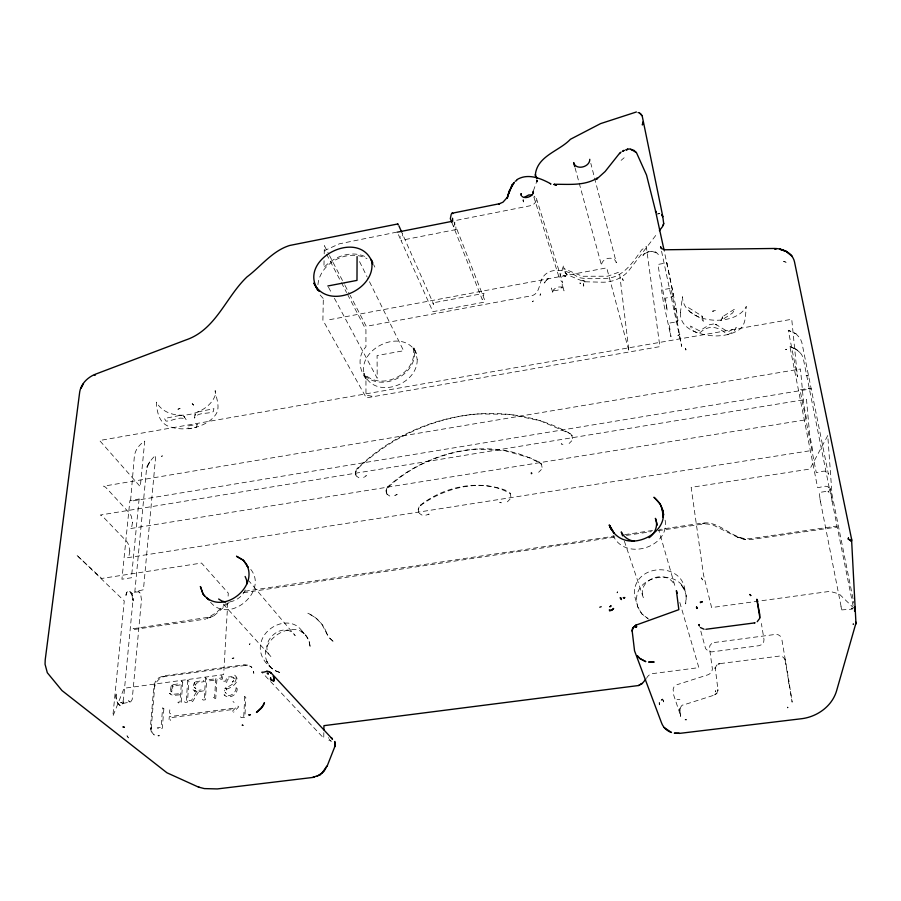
<?xml version="1.0" encoding="UTF-8"?>
<svg xmlns="http://www.w3.org/2000/svg" width="901" height="901" viewBox="0 0 901 901"><rect width="100%" height="100%" fill="white"/><g stroke="black" fill="none" stroke-linecap="round" stroke-linejoin="round"><path stroke-width="0.68" stroke-dasharray="4.5 3.38" d="M419.089 506.846C417.264 513.514 418.357 507.623 421.184 505.022C445.477 487.238 483.679 477.474 510.63 493.849L509.673 492.577M387.002 487.948C385.617 491.034 385.966 493.084 387.115 488.297C410.023 466.076 443.799 451.683 476.516 449.081L504.222 450.5L530.441 457.967L539.508 462.269M323.831 732.648L323.741 738.223L261.842 672.225M572.484 438.618L571.842 435.42M324.067 260.727L323.932 267.574C334.237 256.008 352.775 249.487 366.989 257.618M324.202 253.868L324.36 245.635L328.876 254.33M356.278 469.849L355.377 473.307L356.379 476.516L355.512 472.406L358.587 467.822C390.933 437.435 432.897 418.087 477.125 413.908L509.493 414.325L540.285 420.744L568.88 433.111M542.064 467.349L541.467 464.094M510.867 496.823L510.304 493.511M227.728 602.983L223.673 674.612L124.09 688.263L112.828 716.351L124.259 600.933L76.337 554.779L101.667 578.453L201.542 563.057L228.28 593.151L228.043 597.363M853.112 605.923L831.837 499.942L830.272 488.241L829.078 490.91L819.189 492.509L820.237 500.404L841.771 609.909L852.323 609.121M169.061 719.527L169.287 716.667L232.627 708.31L233.731 709.369L170.492 717.703L170.266 720.552M169.816 709.842L169.568 712.939L170.773 713.975L171.01 710.889M418.233 509.088L418.65 512.376M523.256 199.56L523.447 201.993L522.58 199.358M386.135 490.133L387.171 494.75L386.124 491.473L386.506 493.354M355.399 472L355.726 475.142M537.142 180.403L537.278 182.036L536.579 179.783M193.67 684.343L193.58 685.852M195.033 414.528L194.47 418.12C197.826 411.689 207.669 414.37 213.233 411.689L213.92 408.649L197.758 411.96L195.9 413.075L195.044 415.26L195.326 413.784M715.034 668.294L715.18 667.382L717.906 689.445L716.847 693.353L714.302 695.11L683.589 704.909C680.165 704.199 679.286 714.009 679.973 708.344L679.861 710.393L679.816 709.267M317.918 284.727C319.945 262.855 347.763 248.383 367.011 258.643M563.418 266.043L559.634 277.238M714.943 668.655L716.61 665.253L718.975 663.733L778.914 656.153C782.507 653.991 786.235 661.931 784.906 659.307M788.521 683.442L788.837 680.717L781.741 638.775M195.483 681.899L203.254 680.458L204.392 681.539L196.621 682.992L194.717 686.157L195.855 688.747L194.154 687.204L195.382 687.947M533.369 190.877L537.266 179.963M552.809 291.778C553.237 287.813 560.94 284.716 563.778 288.917L564.015 290.91L562.078 283.635C564.037 289.39 554.149 293.208 551.356 288.005L552.944 292.96M646.479 678.408C647.774 675.097 652.155 673.103 652.358 673.644L698.849 667.641L679.106 600.066M232.267 682.181L233.641 680.469M565.434 273.194L566.92 274.422L564.95 272.181L564.961 270.323L564.95 272.181L566.999 274.636L584.118 281.765L603.366 282.227C612.995 282.103 622.692 278.015 628.887 270.537L657.685 232.909M245.252 589.975C242.606 596.237 236.479 600.697 229.856 601.891M226.399 678.723L225.599 681.179L223.437 681.201L224.54 682.294L226.703 682.271C226.68 678.622 231.58 676.088 234.361 678.464L233.269 677.361L233.809 678.599M171.122 686.213L170.447 690.2M673.982 686.922L673.137 689.175L673.723 695.178L680.638 715.833L679.838 710.213M196.407 692.013L191.463 700.437L188.985 700.764L190.156 701.823L192.623 701.496L198.276 692.306M571.752 440.814L569.128 443.472M541.31 469.579L538.652 472.27M510.079 499.086L507.387 501.812M226.511 689.119C232.154 687.666 241.772 680.829 234.508 674.984C240.24 682.17 228.955 685.717 224.878 688.86L225.408 688.037L226.511 689.119L225.667 691.304L226.275 693.41L225.16 692.328L225.689 692.801M173.161 684.659L179.231 683.735L180.403 684.816L173.172 686.28L171.539 689.693L172.677 692.734L170.717 690.898L171.9 691.968M358.497 467.371L356.807 469.106L358.497 467.371C412.883 414.91 500.708 395.618 568.632 432.784L572.135 435.791L571.178 434.541M232.672 681.888L233.393 681.032M232.481 711.193L237.571 705.798L238.664 706.857L233.584 712.24M388.387 486.27L387.633 487.069L388.387 486.27C428.437 450.286 494.311 434.733 541.771 464.454L540.814 463.193M621.104 160.355L624.145 157.765M194.447 691.641L195.877 690.481M711.655 643.539L709.898 645.645L709.515 648.269L712.398 668.959L711.599 672.383L708.625 674.579L676.955 684.726M226.354 603.343L216.24 612.612L208.762 617.219L133.111 628.718L134.643 629.394M229.181 602.397L213.526 616.16L205.225 618.852L207.32 618.739M671.594 296.992L673.576 295.235L666.785 262.799L658 264.466L660.028 277.598L667.303 310.868L665.501 298.096L672.022 296.88L673.576 295.235M661.571 251.233L681.674 346.401L671.087 288.219L661.571 289.953L663.327 301.891L670.963 336.737L669.049 323.166L675.896 321.95L677.901 320.215L676.088 307.905L664.206 250.805M836.297 527.141L836.702 526.083L751.085 538.573C732.997 541.05 720.597 520.609 702.543 523.03L659.431 529.461M421.049 504.661L420.857 505.224L421.049 504.661C445.162 486.135 478.904 479.343 507.5 491.022L507.5 491.022M716.847 693.353C710.754 697.318 719.505 692.723 717.906 689.445M395.753 495.1L397.183 494.356L394.604 495.685M428.133 514.201L429.18 514.189L425.734 515.192M363.621 477.384L364.747 476.809M213.334 616.059L207.016 618.683M199.121 691.686L203.795 690.774L202.657 689.704L198.918 690.256M228.381 676.978L232.165 676.628M243.439 592.723L616.712 536.838M179.502 415.496L164.399 418.503L166.032 421.105C172.361 421.33 180.346 415.282 186.18 419.776L183.793 416.082L179.502 415.496L181.878 415.406M396.8 232.12L339.26 243.856L324.664 250.512L325.948 252.99M329.653 319.675L606.722 267.867L628.999 351.334L619.381 271.989L607.713 276.202L582.429 276.269L565.276 269.286L563.553 267.631L564.95 272.181M789.85 330.825L788.24 330.408L795.955 333.753L788.251 330.25L797.464 376.888L791.742 319.281L99.606 440.51L140.297 486.709L144.734 441.118C139.452 444.43 135.195 449.79 134.384 456.086L130.521 501.26L811.091 388.86A2.579 1.351 -11 0 0 808.636 388.376L800.009 389.795L816.261 472.563C819.741 472.575 827.4 468.385 828.413 474.275L801.913 342.763L800.223 338.348L795.684 333.483M244.971 591.214L614.921 536.084M624.663 534.642L653.867 530.284M626.432 535.385L651.423 531.669M658.372 530.633L704.661 523.796L712.105 524.517L738.572 537.762L745.634 539.676L751.254 539.541L836.567 527.108M134.249 629.461L205.732 619.043M245.23 665.456L164.444 676.606C160.299 676.64 154.567 683.071 154.679 686.934L151.244 727.94L152.201 732.738L154.262 735.013L151.233 731.589L150.411 727.107L153.857 686.055L155.422 681.415L158.948 677.698L163.486 675.885L244.362 664.713L248.856 665.298L251.931 667.506C251.525 665.377 243.608 665.591 245.736 665.197L245.072 665.411L246.086 665.377M714.313 642.503L775.288 634.439L778.205 634.743L780.559 636.331M679.906 699.694L677.045 699.345M713.615 323.955L709.492 324.709L699.536 330.87L690.515 326.083L691.867 330.115L698.861 333.82C708.265 324.033 718.232 326.32 727.546 334.778L733.966 331.5L736.297 327.559L728.008 331.816L716.757 324.934A4.967 2.793 5.2 0 0 713.615 323.955L716.757 324.934M197.026 691.551L194.244 690.774L192.386 689.085L194.875 690.38M584.118 281.765L585.076 281.878M138.81 591.754L130.217 592.723L132.413 593.568L130.532 592.768L132.098 595.55L132.819 601.834L123.437 699.897L121.973 703.625L130.645 701.935L132.188 699.514L141.468 599.908L140.657 594.153L138.81 591.754L140.106 593.027M371.876 396.237L365.964 395.077L365.952 376.336L366.279 376.945C385.38 392.003 419.945 372.327 413.818 347.899L416.679 353.733C402.871 324.067 349.565 352.235 366.989 380.233C359.037 370.716 356.942 356.424 365.941 346.817L365.93 329.71L347.234 293.816M808.636 388.376L811.091 388.86M561.785 444.08L561.233 443.799L562.922 444.486M531.297 472.845L531.297 474.117L531.083 473.599A2.376 1.047 -61.5 0 0 531.027 472.71L532.435 473.262M358.902 477.755L356.255 476.021M389.784 496.046L387.058 494.255M422.04 515.147L419.235 513.3M796.18 349.284L789.94 346.716L817.601 487.632C821.025 487.655 828.537 483.555 829.539 489.333L803.41 359.127C802.115 352.494 796.011 348.518 789.94 346.716L795.932 349.036L800.572 353.169M539.969 462.427L539.237 461.965M568.632 432.784L570.108 433.809M569.849 433.482L570.592 434.113M701.811 315.924L702.476 318.019A4.989 2.838 5.6 0 0 701.811 315.924L688.353 307.579L689.738 311.723L701.451 318.875L703.399 321.398L702.555 317.321M648.551 619.066L641.692 613.739L637.536 606.463L641.692 613.739L647.571 618.3M560.918 280.684L562.731 282.734L536.196 197.736C537.582 201.711 533.505 205.169 529.912 205.811L455.557 220.508L453.642 227.029L482.272 299.628L484.006 293.343L432.604 302.927L433.708 304.414L401.992 232.841M173.172 686.28L172.361 684.963L171.663 685.503L172.846 686.573M195.055 684.704L193.906 683.622L194.841 682.361L194.301 682.947L195.449 684.028M854.171 608.423L839.079 593.86L829.855 591.36L711.61 607.567L703.467 574.68L691.157 487.362L809.875 469.049L827.76 435.543L832.017 494.401L853.247 599.807M232.987 701.44L234.091 702.51M225.757 687.688L226.861 688.769M210.564 602.262C229.372 624.877 269.422 590.876 250.185 568.711M223.324 604.154L270.953 656.592C256.684 642.74 283.635 619.19 295.19 635.588L248.699 580.695M320.148 295.021L323.718 299.019L323.324 298.321L322.896 320.159L366.29 397.87L659.881 346.626L646.299 246.502L641.715 249.791C633.223 261.876 624.033 276.359 607.871 278.296C598.163 278.432 587.959 279.558 578.431 277.474C568.216 269.962 547.538 265.131 541.343 280.177C538.989 286.045 538.674 294.976 530.61 295.933L366.256 326.331L350.14 295.303M302.049 631.094C290.978 615.034 265.457 625.271 261.155 642.064C256.909 655.568 268.453 669.544 281.123 672.889L273.893 670.276L268.588 665.073L266.741 661.3L270.75 667.506C247.629 640.363 306.61 608.592 310.271 647.842L308.942 640.206L304.786 634.079L301.43 631.612L304.38 633.842L302.049 631.094L306.757 636.647M183.793 416.082L184.75 417.321L184.412 416.645M326.601 633.11C323.831 624.663 316.375 616.633 307.455 613.063L315.496 617.557L321.815 624.1L328.279 636.478L326.489 632.919M534.316 196.204L535.014 197.218M612.995 535.194C624.821 562.539 673.329 546.344 664.409 517.309M328.482 287.228L331.771 293.366M334.406 298.287L377.204 378.195L377.08 355.535L403.603 350.748L367.619 277.936M326.59 254.217L340.781 281.45M341.423 282.689L346.592 292.588M329.518 255.569L344.34 284.119M344.993 285.369L349.498 294.053M359.555 261.617L367 276.686M373.791 264.917L374.839 267.113M398.433 234.654L400.663 239.632L400.607 236.67M451.84 222.468L453.338 226.275L455.557 225.836L454.059 222.04M328.617 737.592L328.854 738.336M624.37 541.163L643.449 597.971C635.926 579.422 667.123 567.788 674.838 585.605L658.901 530.464M533.82 196.936L559.701 279.344M700.809 631.15L705.596 648.652L708.76 651.547L711.79 651.885L758.935 645.713L761.795 644.598L763.643 642.345L764.003 639.541L761.401 623.503M575.097 167.991L601.541 265.513C601.113 257.99 614.482 255.006 616.329 262.743L590.819 163.385M680.638 715.833L680.424 714.91M666.886 263.16L667.022 263.79M840.982 606.429L841.557 609.099M832.13 501.452L830.226 488.466M819.955 498.76L820.529 501.947M853.315 601.361L853.619 603.107M785.143 660.208L792.148 702.161L788.837 680.717M402.387 233.832L402.657 235.927M676.516 310.687L676.685 311.859M224.552 690.222L224.586 690.999M677.901 320.215A2.32 1.363 -9.1 0 1 675.896 321.95M583.758 284.953L583.69 286.158L583.589 283.59L583.758 284.953M116.229 694.119C113.909 698.917 120.993 711.644 123.471 701.721L121.59 705.449L120.238 705.753C116.375 703.501 116.06 698.185 116.229 694.119M680.401 312.692C679.613 330.07 701.834 335.589 715.676 335.96C723.21 335.836 730.812 334.53 737.446 330.791C746.614 326.094 745.195 315.068 746.287 306.453C735.239 328.167 682.958 323.752 682.496 296.711L680.401 312.692M129.845 550.962L128.899 556.367L127.244 557.764L812.657 450.342L809.65 434.428L806.496 399.334L100.27 515.034L102.399 516.093L126.793 541.557L128.561 544.531L129.845 550.962M132.537 522.31L131.647 527.378L130.071 528.628L806.632 419.675L803.793 404.684L800.471 369.005L103.626 486.168L105.631 487.25L129.643 513.288L131.321 516.172L132.537 522.31M634.563 589.367L634.372 595.268L637.57 606.024C627.851 571.493 692.542 564.589 685.65 603.873L686.258 595.482L683.499 587.621L680.728 583.927L685.008 591.079C683.138 563.125 638.967 562.787 634.563 589.367M623.199 280.391L622.456 278.769L623.199 280.391M853.179 623.571L853.134 624.686L853.179 623.571M244.734 696.473L243.788 716.16L240.218 716.633L241.31 717.68L244.881 717.219L245.815 697.554L244.734 696.473M659.16 702.611L659.318 704.83L659.509 701.71L662.55 699.03L663.812 702.363L662.866 702.938L663.812 702.363L662.64 699.255L660.016 700.888L659.16 702.611M221.59 675.525L221.455 677.969L215.733 678.746L214.629 697.329L212.433 697.622L213.571 698.692L215.756 698.399L216.859 679.838L222.558 679.061L222.705 676.628L221.59 675.525M205.574 677.721L204.234 698.726L202.061 699.018L203.198 700.077L205.383 699.784L206.712 678.813L205.574 677.721M187.757 680.165L186.27 701.124L184.097 701.417L185.268 702.476L187.442 702.183L188.906 681.246L187.757 680.165M182.734 682.091L181.202 703.017L179.04 703.309L177.857 702.251L180.031 701.958L181.563 681.01L182.734 682.091M715.484 690.774L715.417 691.765L715.484 690.774M154.758 684.929L154.612 686.765L154.758 684.929M163.847 708.817L162.293 728.335L158.463 728.83L157.236 727.817L161.076 727.31L162.631 707.769L163.847 708.817M155.659 456.616L143.428 589.772L134.835 591.642L146.458 469.77C144.757 466.898 156.718 452.347 155.659 456.616M151.177 727.783L151.03 729.303L151.177 727.783M139.103 499.041L131.445 577.755L121.928 579.219L129.89 500.562L139.103 499.041M417.219 359.645C417.467 385.594 374.05 400.089 363.824 373.284C381.044 392.87 419.889 372.473 412.872 347.133L416.161 353.947L417.219 359.645M236.13 687.621C236.197 693.421 229.023 697.971 224.045 694.761C228.46 699.863 237.447 695.031 237.222 688.713L236.13 687.621M126.174 594.131L125.982 595.426C127.041 585.312 134.891 595.741 133.111 600.899L132.21 595.099L129.913 591.259L127.39 591.383L126.174 594.131M197.229 424.202L196.508 427.254L188.692 428.831L187.025 426.252L197.229 424.202M540.431 293.929L540.093 295.235L540.431 293.929M617.376 591.867L617.117 592.824L617.376 591.867M676.099 308.176L674.094 309.651L676.099 308.176M329.372 739.687L329.102 740.408L329.372 739.687M249.949 643.719L249.588 644.632L249.949 643.719M215.193 395.426C207.005 417.039 168.093 423.346 156.38 402.128C156.819 412.264 159.421 424.281 170.796 427.063C177.925 429.259 185.471 429.315 192.78 428.02C201.666 426.027 210.665 421.995 215.981 414.269C220.576 406.88 216.116 398.343 215.181 390.584L215.193 395.426M680.435 715.09L680.57 716.239L680.435 715.09M148.248 464.815L147.043 467.405L149.667 461.943L148.248 464.815M722.579 316.938L720.834 320.7L732.592 312.985L734.968 308.919L722.974 316.442L722.625 318.729A5.046 2.861 4.8 0 1 722.579 316.938M546.243 280.436C539.057 288.973 553.552 273.138 546.243 280.436M685.864 349.25L685.886 350.084L685.503 348.259L685.864 349.25M658.361 213.616L657.798 214.292L657.685 213.717L659.836 213.661L658.361 213.616M644.339 253.845C641.703 258.824 641.67 251.052 653.462 251.458C655.894 250.557 660.737 257.821 657.381 253.305L651.885 251.278L648.641 251.661L644.339 253.845M788.015 707.476L787.553 707.938L787.406 707.037L788.015 707.476M366.268 475.627L365.547 476.257L366.268 475.627M685.695 719.392L685.03 719.854L686.573 719.865L685.695 719.392M679.872 334.158L677.856 335.521A2.343 1.351 -8.9 0 0 679.872 334.158M197.972 690.617L197.972 690.617M533.212 300.99L532.592 301.745L533.212 300.99M242.876 724.911L242.02 725.057L242.876 724.911M180.076 408.423L177.891 409.257L180.076 408.423M580.458 283.567L580.03 283.747A2.23 1.036 -65.1 0 0 580.007 282.813L580.458 283.567M162.371 455.94L161.516 456.278L162.371 455.94M501.17 502.792L499.83 502.285L501.17 502.792M233.866 658.023L232.188 658.327L233.866 658.023M718.975 663.733L718.3 664.183L719.775 663.8L718.975 663.733M601.418 606.812L599.57 607.15L601.418 606.812M121.41 702.397L120.576 702.656L122.018 702.881L121.41 702.397M829.021 492.002L828.064 491.721L829.021 492.002M715.439 310.417L712.421 311.239A5.057 2.906 5.1 0 0 715.439 310.417M786.641 349.284L785.616 349.532L786.641 349.284M704.571 523.526L702.712 523.729L704.571 523.526M164.072 676.437L162.844 676.685L164.072 676.437M455.985 229.564L400.99 240.376L432.874 311.69L484.513 302.117L484.355 299.245L455.85 226.59L455.985 229.564M243.214 725.373L242.178 725.26L243.214 725.373M213.56 679.05L207.861 679.827L208.987 680.908L214.686 680.131L213.56 679.05M178.488 693.781L171.562 694.412L169.444 693.421L172.744 695.471L179.671 694.84L178.488 693.781M159.308 735.745L158.058 735.813L159.308 735.745M852.402 608.727L851.332 608.175L852.402 608.727M584.4 280.999L582.688 280.65L584.4 280.999M808.49 375.942L806.046 375.458A2.557 1.363 -11.2 0 1 808.49 375.942M745.521 539.575L737.356 537.007L745.521 539.575M565.76 276.325L563.744 275.796L565.76 276.325M786.19 262.326L783.667 261.38L786.19 262.326M129.958 701.98L128.595 700.832L129.958 701.98M128.494 737.908L126.985 735.79L128.494 737.908M193.67 405.078L192.499 404.189A4.663 2.861 -9.8 0 1 192.172 403.513L193.67 405.078M331.151 741.264L330.205 740.532A2.669 2.32 -47.9 0 1 331.151 741.264M253.8 673.205L253.519 671.403L253.8 673.205M332.987 641.185L328.426 636.928L332.987 641.185M702.532 579.85L701.451 577.969L702.532 579.85"/><path stroke-width="1.35" d="M357.078 256.605L356.987 280.391L327.818 285.989M323.876 729.855L323.943 725.665L638.651 685.515L642.154 683.386L638.595 685.481M759.78 616.599L759.836 617.624L756.863 599.21L759.892 615.27M854.61 611.283L854.587 610.135M589.772 159.308C590.042 167.181 575.784 170.739 573.633 162.574L574.725 166.64M661.525 248.631L665.073 249.768L774.545 248.473C782.935 248.439 792.576 253.023 794.502 261.853L851.546 538.989L855.95 623.098L836.59 690.785C832.096 706.114 817.455 716.622 801.98 718.671L679.117 733.437M754.475 622.704L755.106 622.839L705.832 629.292M851.625 540.026L851.445 541.287L848.945 539.417L851.366 541.005L851.546 538.989M855.601 624.618L855.871 622.129L855.95 623.098M663.688 223.358L663.035 225.52L663.722 223.842L662.731 216.206L642.154 115.778L639.845 113.38M664.172 727.535L671.482 732.502C666.774 731.004 662.933 727.163 661.379 722.467L634.541 650.826L632.074 630.103L632.66 628.121L636.016 625.114L678.836 609.662L676.381 590.628L677.169 593.331M451.266 214.134L450.342 218.673L451.84 222.468M535.521 173.386C538.336 155.558 559.532 150.884 570.434 139.272L600.573 123.617L636.399 111.972M507.759 195.889L512.23 184.514M327.029 766.402L334.902 746.4C334.339 734.495 335.825 748.021 334.541 746.512M759.802 618.232L757.212 621.701M81.067 388.252L83.466 383.635M533.347 192.915C532.142 196.857 524.709 199.177 521.916 196.395M507.533 197.105L502.961 202.207L499.469 203.694M659.386 230.69L662.776 226.264M619.708 153.114L605.134 171.517L596.755 179.062M642.154 683.634L645.612 679.455M619.573 153.575L621.059 152.066M649.092 537.739C655.151 533.538 658.485 525.339 655.399 518.357L657.347 525.08M319.754 774.995L324.146 771.132L326.883 766.143L321.972 773.126L317.039 776.2M524.664 197.15L528.853 194.92L531.939 194.943M624.044 150.276L622.512 151.357L624.1 150.546M515.169 181.27L516.723 180.515M93.805 374.884C86.947 378.127 81.011 384.153 79.716 391.856L45.219 659.791L45.05 664.217L47.314 672.732L61.978 690.56L166.955 772.788L198.457 787.08L204.313 788.589L217.276 788.927L313.278 777.394M639.687 112.85L638.054 112.614M498.557 203.908L451.863 213.289L452.91 213.627M498.794 204.223L499.582 203.84L498.704 204.043M516.678 179.817C527.49 172.958 540.251 178.105 550.365 183.579L550.815 184.164A2.455 1.228 -67.2 0 0 550.365 183.579M636.016 625.114L633.268 627.423L632.085 631.128M554.273 184.311C568.61 184.108 583.893 186.079 596.811 178.353L597.059 178.195M596.811 178.353L596.98 178.274A2.444 0.608 59.6 0 0 597.003 178.916M314.494 777.146L312.962 777.27L319.9 775.006M397.791 223.966L397.848 224.574L397.791 223.966L289.762 245.455C272.474 250.726 260.941 266.437 246.975 276.922L246.829 277.08C225.543 297.398 215.902 329.879 185.73 340.015L94.796 374.444M95.258 374.636L94.323 375.007L95.45 374.85M627.501 149.318L625.801 149.949L627.569 149.589M640.555 113.684L642.154 115.778M331.917 738.268L331.253 737.739L332.525 739.225L270.931 672.709C266.043 669.713 265.705 672.698 261.842 672.225M397.33 232.165L452.696 221.207L452.572 218.233M452.099 213.154L452.752 213.357M661.852 215.091L662.764 216.713L661.807 214.562M627.378 149.003L630.745 149.025M634.248 541.163C628.707 540.51 623.638 536.996 621.262 531.917L622.591 535.881M631.06 149.622L633.989 150.354L636.568 152.866L646.524 175.042L655.556 211.014L664.082 250.264M225.678 601.981L221.86 601.001L218.65 599.007M704.064 629.225L700.404 627.547M266.651 671.313L269.399 671.752L271.415 673.284L270.931 672.709M630.982 149.352L636.252 152.472M199.583 787.44L198.457 787.08M207.129 598.287L209.212 599.897L206.971 598.196M204.595 595.809L203.097 594.131L200.416 586.585L203.097 594.131C220.948 616.656 258.666 588.116 246.728 564.837M246.187 563.835L243.45 560.321L236.591 556.322L243.45 560.321L248 567.337L246.795 565.006M319.044 291.395C294.875 259.567 361.301 225.937 372.834 264.252M317.648 290.223L313.897 283.038C327.727 311.949 378.994 288.883 371.178 259.42L372.744 262.72M398.895 225.791L401.655 232.086M245.128 576.471L246.559 579.951L246.919 583.871M610.833 529.067L609.538 525.396L614.009 533.099L609.189 524.979C624.81 562.843 686.686 525.835 653.946 497.251L660.208 503.907L663.17 512.32L663.215 517.309L662.089 508.502L663.744 514.786M854.621 606.655L855.173 609.391M636.264 625.699L636.658 626.713L635.588 627.344C637.807 627.4 635.047 624.28 636.264 625.699M535.419 175.064L535.836 176.99L537.413 178.218L535.532 176.393L535.476 173.904L535.419 175.064M270.615 677.924L270.582 678.915L270.615 677.924M533.369 192.127L533.336 193.017L533.189 191.282L533.369 192.127M620.845 598.05L621.442 599.582L620.102 597.813L620.845 598.05M521.15 193.692L521.285 195.416L521.15 193.692M848.404 538.043L848.348 539.26L848.404 538.043M265.941 672.72L265.941 672.72M696.845 607.454L696.878 608.457L696.845 607.454M274.298 679.117L273.836 681.167L270.413 679.455L273.645 680.897L274.242 678.149L273.285 676.11L274.298 679.117M507.635 196.452L507.308 198.107L507.635 196.452M643.123 123.178L642.334 124.969L642.92 121.95L643.123 123.178M509.313 190.922L507.657 196.159L512.14 184.975L514.212 182.498L509.313 190.922M264.444 702.724L261.403 708.22L256.458 712.477L263.25 705.686L264.444 702.724M554.047 184.502L554.16 184.367A2.455 0.631 -89.3 0 1 554.498 184.446L556.469 185.133L554.047 184.502M613.558 608.502L612.23 609.988L609.639 610.912L609.335 609.786L611.272 610.473L613.558 608.502M701.969 601.609L700.505 602.668L700.302 602.048L702.104 602.24L701.969 601.609M610.946 605.934L609.74 606.801A2.94 2.658 -18.1 0 0 610.946 605.934M624.202 597.994L623.244 597.633L624.866 597.543L624.202 597.994M250.422 714.651L248.924 714.921L250.422 714.651M653.935 662.032L648.866 662.032L653.935 662.032M750.758 595.55L749.992 594.525L750.758 595.55M679.016 733.268L674.444 733.211L679.016 733.268M775.862 249.036L774.68 248.766L775.862 249.036M124.349 727.321L123.133 726.949L124.349 727.321M783.363 250.399L779.68 249.172L786.618 251.604L791.776 255.929L786.618 251.604L783.363 250.399M645.657 661.571L639.879 658.518L637.548 656.041L639.879 658.518L645.657 661.571M268.149 673.959L267.124 673.182A2.973 2.489 -44.6 0 1 268.149 673.959M698.996 624.562L699.345 625.778L698.996 624.562M696.766 608.231L696.518 606.992L696.766 608.231M660.602 246.863L660.895 247.865L660.602 246.863M655.556 211.014L655.725 212.253L655.556 211.014"/></g></svg>
